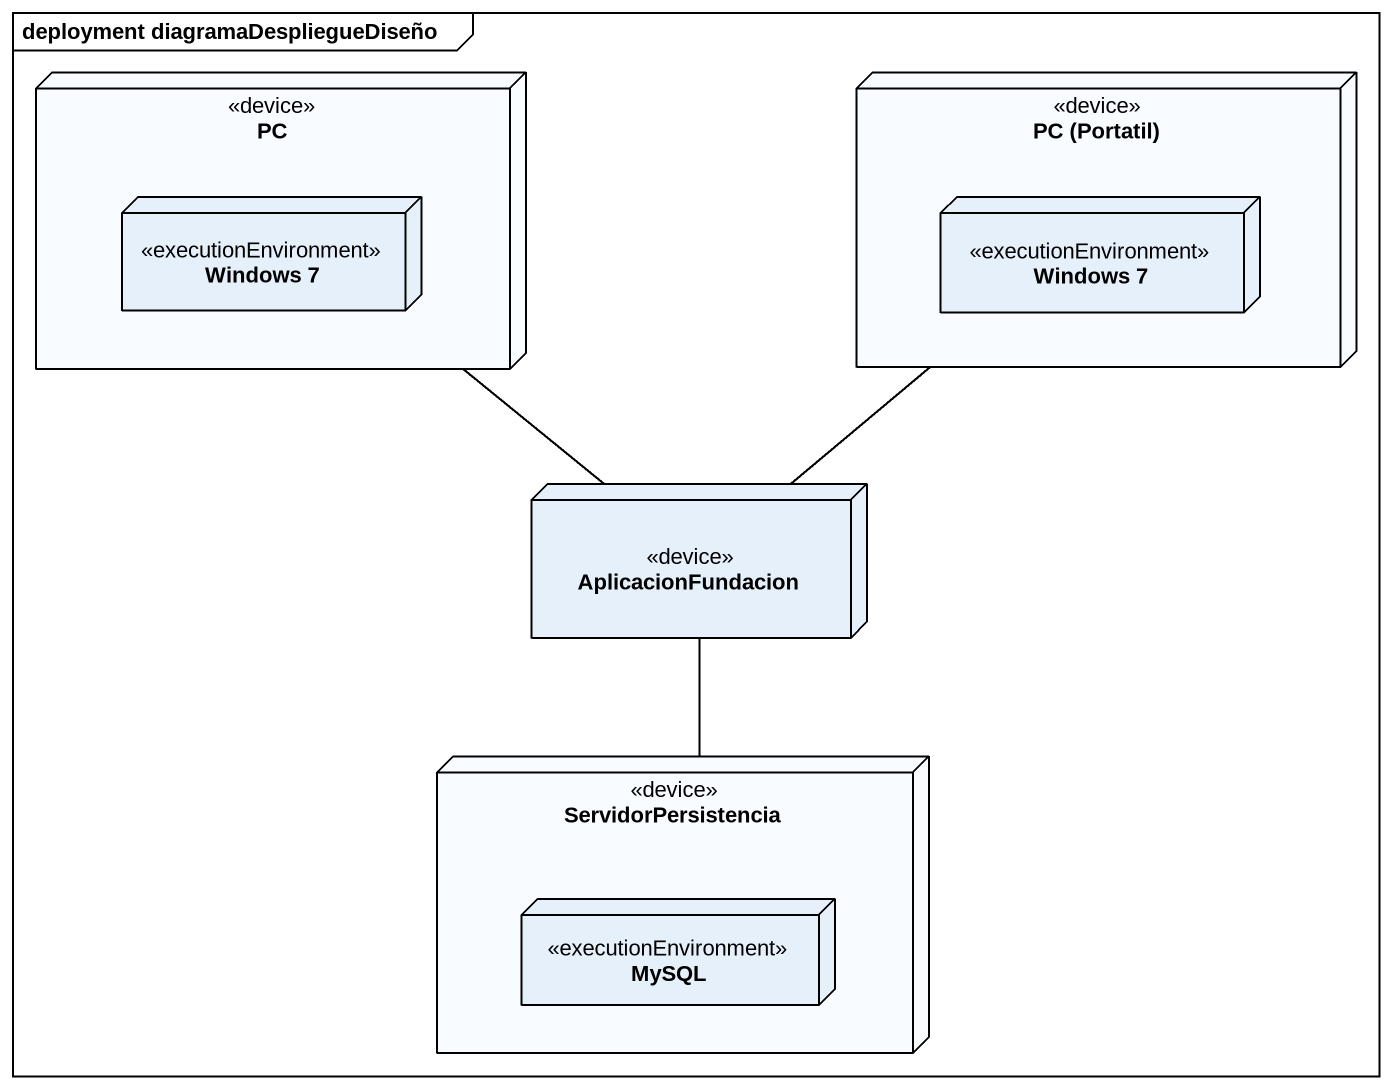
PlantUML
@startuml
mainframe deployment diagramaDespliegueDiseño
node PC <<device>> {
  node "Windows 7" as Windows_7 <<executionEnvironment>>
}
node "PC (Portatil)" as PC_Portatil <<device>> {
  node "Windows 7" as Windows_7_2 <<executionEnvironment>>
}
node AplicacionFundacion <<device>>
node ServidorPersistencia <<device>> {
  node MySQL <<executionEnvironment>>
}
PC -- AplicacionFundacion
PC_Portatil -- AplicacionFundacion
AplicacionFundacion -- ServidorPersistencia
@enduml
